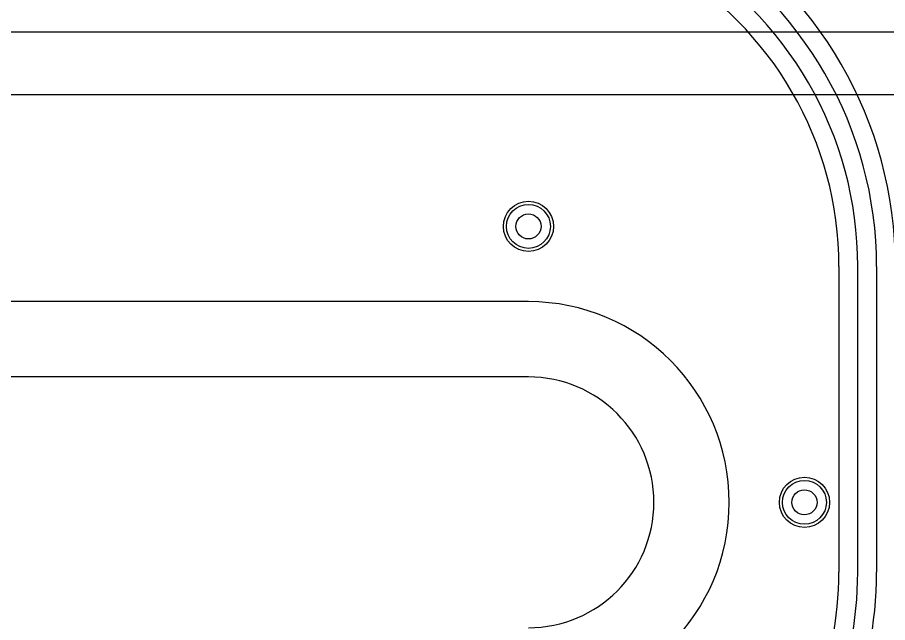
# Model space of a CAD drawing. Extents: x 0 to 57.1, y 0 to 59.8.
# Drawn here: x 38.93 to 45.86, y 44.54 to 49.37 of the extents above; entities that cross this region are included whole.
import ezdxf

# ---------------------------------------------------------------- set-up
doc = ezdxf.new("R2010")
doc.units = 0
for name, color, linetype in [('Hole', 1, 'CONTINUOUS'), ('L1', 3, 'CONTINUOUS'), ('L2', 3, 'CONTINUOUS'), ('L3', 3, 'CONTINUOUS'), ('L4', 3, 'CONTINUOUS'), ('Outline', 7, 'CONTINUOUS'), ('PartsSilk-A', 221, 'CONTINUOUS'), ('Resist-A', 2, 'CONTINUOUS'), ('Resist-B', 2, 'CONTINUOUS'), ('Silk-A', 140, 'CONTINUOUS')]:
    doc.layers.add(name, color=color, linetype=linetype)

msp = doc.modelspace()

# ---------------------------------------------------------------- linework, layer by layer
at = {"layer": 'Hole'}
for centre in [(43, 47.7), (45.2, 45.5)]:
    msp.add_circle(centre, 0.1, dxfattribs=at)
at = {"layer": 'L1'}
for p, q in [((45.47496, 47.38119), (45.47496, 44.94264)), ((45.625, 44.94264), (45.625, 47.38119)), ((45.775, 47.38119), (45.775, 44.94264)), ((43, 47.1), (38, 47.1))]:
    msp.add_line(p, q, dxfattribs=at)
for centre in [(43, 47.7), (45.2, 45.5)]:
    msp.add_circle(centre, 0.2, dxfattribs=at)
for centre, radius, start, end in [((42.7, 47.38109), 3.22504, 0.001777, 60.003292), ((42.7, 47.38119), 3.075, 0, 60.000018), ((42.7, 47.38119), 2.925, 0, 60.000056), ((42.7, 47.38119), 2.77496, 0, 59.99994), ((43, 45.5), 1.6, -90, 90), ((42.7, 44.94264), 2.77496, -45, 0), ((42.7, 44.94264), 2.925, -45, 0), ((42.7, 44.94264), 3.075, -45, 0)]:
    msp.add_arc(centre, radius, start, end, dxfattribs=at)
at = {"layer": 'L2'}
msp.add_line((43, 47.1), (38, 47.1), dxfattribs=at)
for centre in [(43, 47.7), (45.2, 45.5)]:
    msp.add_circle(centre, 0.2, dxfattribs=at)
msp.add_arc((43, 45.5), 1.6, -90, 90, dxfattribs=at)
at = {"layer": 'L3'}
msp.add_line((43, 47.1), (38, 47.1), dxfattribs=at)
for centre in [(43, 47.7), (45.2, 45.5)]:
    msp.add_circle(centre, 0.2, dxfattribs=at)
msp.add_arc((43, 45.5), 1.6, -90, 90, dxfattribs=at)
at = {"layer": 'L4'}
msp.add_line((43, 47.1), (38, 47.1), dxfattribs=at)
for centre in [(43, 47.7), (45.2, 45.5)]:
    msp.add_circle(centre, 0.2, dxfattribs=at)
msp.add_arc((43, 45.5), 1.6, -90, 90, dxfattribs=at)
at = {"layer": 'Outline'}
msp.add_line((43, 46.5), (38, 46.5), dxfattribs=at)
msp.add_arc((43, 45.5), 1, -90, 90, dxfattribs=at)
at = {"layer": 'PartsSilk-A'}
for p, q in [((26.475, 49.25), (52.425, 49.25)), ((52.425, 48.75), (26.475, 48.75))]:
    msp.add_line(p, q, dxfattribs=at)
at = {"layer": 'Resist-A'}
for centre in [(43, 47.7), (45.2, 45.5)]:
    msp.add_circle(centre, 0.175, dxfattribs=at)
at = {"layer": 'Resist-B'}
for centre in [(43, 47.7), (45.2, 45.5)]:
    msp.add_circle(centre, 0.175, dxfattribs=at)
at = {"layer": 'Silk-A'}
for p, q in [((26.475, 49.25), (49.69689, 49.25)), ((49.69689, 48.75), (26.475, 48.75))]:
    msp.add_line(p, q, dxfattribs=at)

doc.saveas('drawing.dxf')
